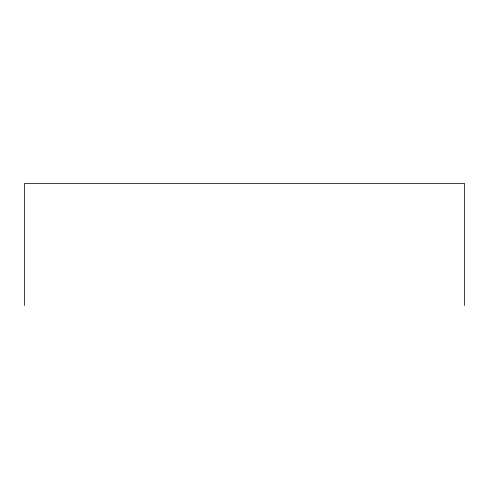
<?xml version="1.0" encoding="UTF-8"?>
<svg xmlns="http://www.w3.org/2000/svg" width="489" height="489" viewBox="0 0 489 489"><rect width="100%" height="100%" fill="white"/><g stroke="black" fill="none" stroke-linecap="round" stroke-linejoin="round"><path stroke-width="0.73" d="M464.55 305.497L464.55 183.503L24.45 183.503L24.45 305.497"/></g></svg>
